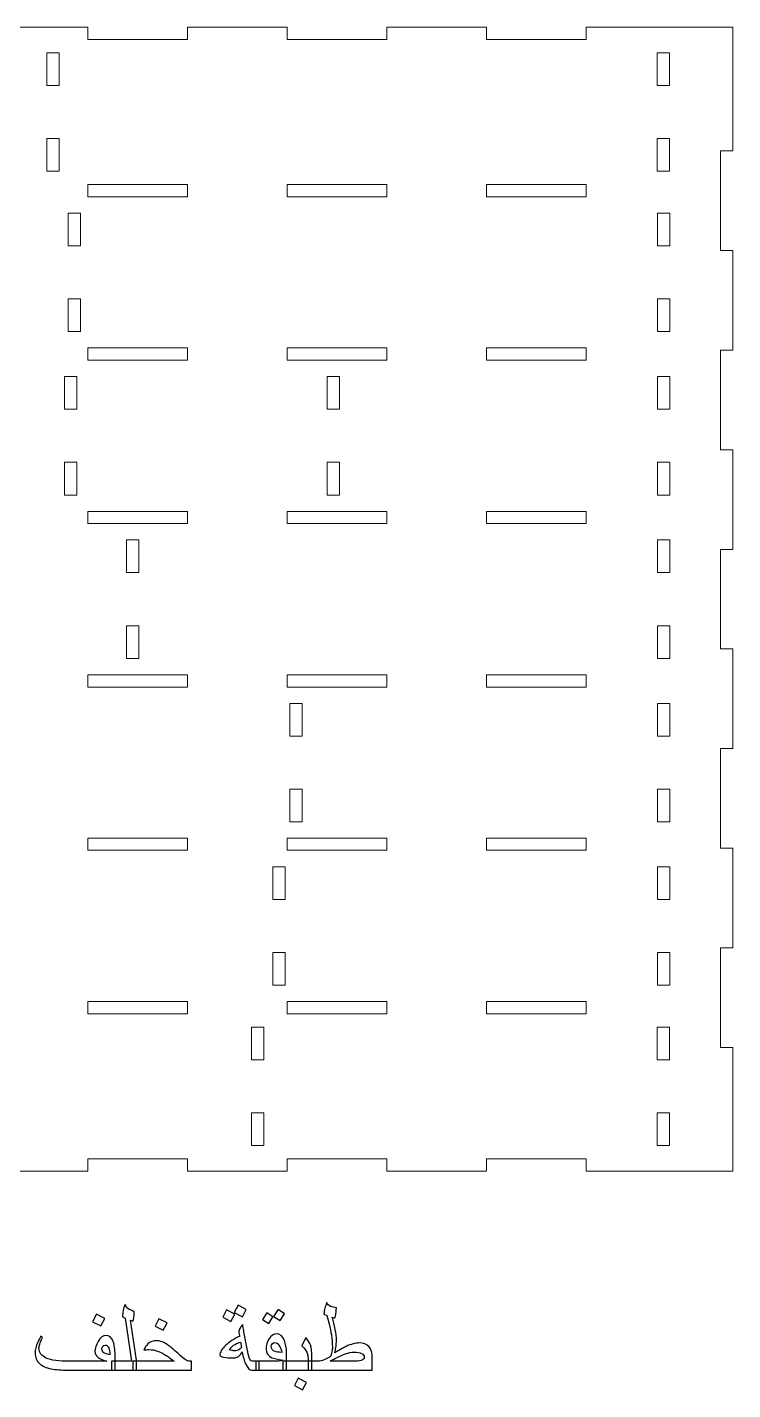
# Model space of a CAD drawing. Header units: millimetres. Extents: x -861 to 465, y -411 to 387.
# Drawn here: x -77.8 to 94.8, y 30.2 to 363.7 of the extents above; entities that cross this region are included whole.
import ezdxf

# ---------------------------------------------------------------- set-up
doc = ezdxf.new("R2010")
doc.units = ezdxf.units.MM
doc.header["$MEASUREMENT"] = 0
doc.layers.add('Layer 1', color=7, linetype='Continuous')

msp = doc.modelspace()

# ---------------------------------------------------------------- linework, layer by layer
at = {"layer": 'Layer 1', "color": 250, "lineweight": 9}
for points in [[(-73.0433, 349.4565), (-70.0433, 349.4565), (-70.0433, 357.4565), (-73.0433, 357.4565), (-73.0433, 349.4565)], [(76.3142, 349.4565), (79.3142, 349.4565), (79.3142, 357.4565), (76.3142, 357.4565), (76.3142, 349.4565)], [(-73.0433, 328.4565), (-70.0433, 328.4565), (-70.0433, 336.4565), (-73.0433, 336.4565), (-73.0433, 328.4565)], [(76.3142, 328.4565), (79.3142, 328.4565), (79.3142, 336.4565), (76.3142, 336.4565), (76.3142, 328.4565)], [(-62.9911, 322.2056), (-38.6011, 322.2056), (-38.6011, 325.2056), (-62.9911, 325.2056), (-62.9911, 322.2056)], [(-14.2111, 322.2056), (10.1789, 322.2056), (10.1789, 325.2056), (-14.2111, 325.2056), (-14.2111, 322.2056)], [(34.5689, 322.2056), (58.9589, 322.2056), (58.9589, 325.2056), (34.5689, 325.2056), (34.5689, 322.2056)], [(-67.8002, 310.2065), (-64.8002, 310.2065), (-64.8002, 318.2065), (-67.8002, 318.2065), (-67.8002, 310.2065)], [(76.4109, 310.2065), (79.4109, 310.2065), (79.4109, 318.2065), (76.4109, 318.2065), (76.4109, 310.2065)], [(-67.8002, 289.2065), (-64.8002, 289.2065), (-64.8002, 297.2065), (-67.8002, 297.2065), (-67.8002, 289.2065)], [(76.4109, 289.2065), (79.4109, 289.2065), (79.4109, 297.2065), (76.4109, 297.2065), (76.4109, 289.2065)], [(-62.9911, 282.2121), (-38.6011, 282.2121), (-38.6011, 285.2121), (-62.9911, 285.2121), (-62.9911, 282.2121)], [(-14.2111, 282.2121), (10.1789, 282.2121), (10.1789, 285.2121), (-14.2111, 285.2121), (-14.2111, 282.2121)], [(34.5689, 282.2121), (58.9589, 282.2121), (58.9589, 285.2121), (34.5689, 285.2121), (34.5689, 282.2121)], [(-68.7417, 270.2065), (-65.7417, 270.2065), (-65.7417, 278.2065), (-68.7417, 278.2065), (-68.7417, 270.2065)], [(-4.4477, 270.2065), (-1.4477, 270.2065), (-1.4477, 278.2065), (-4.4477, 278.2065), (-4.4477, 270.2065)], [(76.4109, 270.2065), (79.4109, 270.2065), (79.4109, 278.2065), (76.4109, 278.2065), (76.4109, 270.2065)], [(-68.7417, 249.2065), (-65.7417, 249.2065), (-65.7417, 257.2065), (-68.7417, 257.2065), (-68.7417, 249.2065)], [(-4.4477, 249.2065), (-1.4477, 249.2065), (-1.4477, 257.2065), (-4.4477, 257.2065), (-4.4477, 249.2065)], [(76.4109, 249.2065), (79.4109, 249.2065), (79.4109, 257.2065), (76.4109, 257.2065), (76.4109, 249.2065)], [(-62.9911, 242.1923), (-38.6011, 242.1923), (-38.6011, 245.1923), (-62.9911, 245.1923), (-62.9911, 242.1923)], [(-14.2111, 242.1923), (10.1789, 242.1923), (10.1789, 245.1923), (-14.2111, 245.1923), (-14.2111, 242.1923)], [(34.5689, 242.1923), (58.9589, 242.1923), (58.9589, 245.1923), (34.5689, 245.1923), (34.5689, 242.1923)], [(-53.5215, 230.2065), (-50.5215, 230.2065), (-50.5215, 238.2065), (-53.5215, 238.2065), (-53.5215, 230.2065)], [(76.4109, 230.2065), (79.4109, 230.2065), (79.4109, 238.2065), (76.4109, 238.2065), (76.4109, 230.2065)], [(-53.5215, 209.2065), (-50.5215, 209.2065), (-50.5215, 217.2065), (-53.5215, 217.2065), (-53.5215, 209.2065)], [(76.4109, 209.2065), (79.4109, 209.2065), (79.4109, 217.2065), (76.4109, 217.2065), (76.4109, 209.2065)], [(-62.9911, 202.1988), (-38.6011, 202.1988), (-38.6011, 205.1988), (-62.9911, 205.1988), (-62.9911, 202.1988)], [(-14.2111, 202.1988), (10.1789, 202.1988), (10.1789, 205.1988), (-14.2111, 205.1988), (-14.2111, 202.1988)], [(34.5689, 202.1988), (58.9589, 202.1988), (58.9589, 205.1988), (34.5689, 205.1988), (34.5689, 202.1988)], [(-13.5694, 190.2065), (-10.5694, 190.2065), (-10.5694, 198.2065), (-13.5694, 198.2065), (-13.5694, 190.2065)], [(76.4109, 190.2065), (79.4109, 190.2065), (79.4109, 198.2065), (76.4109, 198.2065), (76.4109, 190.2065)], [(-13.5694, 169.2065), (-10.5694, 169.2065), (-10.5694, 177.2065), (-13.5694, 177.2065), (-13.5694, 169.2065)], [(76.4109, 169.2065), (79.4109, 169.2065), (79.4109, 177.2065), (76.4109, 177.2065), (76.4109, 169.2065)], [(-62.9911, 162.2353), (-38.6011, 162.2353), (-38.6011, 165.2353), (-62.9911, 165.2353), (-62.9911, 162.2353)], [(-14.2111, 162.2353), (10.1789, 162.2353), (10.1789, 165.2353), (-14.2111, 165.2353), (-14.2111, 162.2353)], [(34.5689, 162.2353), (58.9589, 162.2353), (58.9589, 165.2353), (34.5689, 165.2353), (34.5689, 162.2353)], [(-17.71, 150.2065), (-14.71, 150.2065), (-14.71, 158.2065), (-17.71, 158.2065), (-17.71, 150.2065)], [(76.4109, 150.2065), (79.4109, 150.2065), (79.4109, 158.2065), (76.4109, 158.2065), (76.4109, 150.2065)], [(-17.71, 129.2065), (-14.71, 129.2065), (-14.71, 137.2065), (-17.71, 137.2065), (-17.71, 129.2065)], [(76.4109, 129.2065), (79.4109, 129.2065), (79.4109, 137.2065), (76.4109, 137.2065), (76.4109, 129.2065)], [(-62.9911, 122.2418), (-38.6011, 122.2418), (-38.6011, 125.2418), (-62.9911, 125.2418), (-62.9911, 122.2418)], [(-14.2111, 122.2418), (10.1789, 122.2418), (10.1789, 125.2418), (-14.2111, 125.2418), (-14.2111, 122.2418)], [(34.5689, 122.2418), (58.9589, 122.2418), (58.9589, 125.2418), (34.5689, 125.2418), (34.5689, 122.2418)], [(-22.9694, 110.9565), (-19.9694, 110.9565), (-19.9694, 118.9565), (-22.9694, 118.9565), (-22.9694, 110.9565)], [(76.3142, 110.9565), (79.3142, 110.9565), (79.3142, 118.9565), (76.3142, 118.9565), (76.3142, 110.9565)], [(-22.9694, 89.9565), (-19.9694, 89.9565), (-19.9694, 97.9565), (-22.9694, 97.9565), (-22.9694, 89.9565)], [(76.3142, 89.9565), (79.3142, 89.9565), (79.3142, 97.9565), (76.3142, 97.9565), (76.3142, 89.9565)]]:
    msp.add_lwpolyline(points, close=True, dxfattribs=at)
at = {"layer": 'Layer 1', "lineweight": 9}
for points in [[(-62.9911, 363.7065), (-62.9911, 363.7065), (-87.3811, 363.7065), (-87.3811, 363.7065)], [(-62.9911, 360.7065), (-62.9911, 360.7065), (-62.9911, 363.7065), (-62.9911, 363.7065)], [(-38.6011, 363.7065), (-38.6011, 363.7065), (-38.6011, 360.7065), (-38.6011, 360.7065)], [(-14.2111, 363.7065), (-14.2111, 363.7065), (-38.6011, 363.7065), (-38.6011, 363.7065)], [(-14.2111, 360.7065), (-14.2111, 360.7065), (-14.2111, 363.7065), (-14.2111, 363.7065)], [(10.1789, 363.7065), (10.1789, 363.7065), (10.1789, 360.7065), (10.1789, 360.7065)], [(34.5689, 363.7065), (34.5689, 363.7065), (10.1789, 363.7065), (10.1789, 363.7065)], [(34.5689, 360.7065), (34.5689, 360.7065), (34.5689, 363.7065), (34.5689, 363.7065)], [(58.9589, 363.7065), (58.9589, 363.7065), (58.9589, 360.7065), (58.9589, 360.7065)], [(94.8139, 363.7065), (94.8139, 363.7065), (58.9589, 363.7065), (58.9589, 363.7065)], [(94.8139, 333.4615), (94.8139, 333.4615), (94.8139, 363.7065), (94.8139, 363.7065)], [(-38.6011, 360.7065), (-38.6011, 360.7065), (-62.9911, 360.7065), (-62.9911, 360.7065)], [(10.1789, 360.7065), (10.1789, 360.7065), (-14.2111, 360.7065), (-14.2111, 360.7065)], [(58.9589, 360.7065), (58.9589, 360.7065), (34.5689, 360.7065), (34.5689, 360.7065)], [(91.8139, 333.4615), (91.8139, 333.4615), (94.8139, 333.4615), (94.8139, 333.4615)], [(91.8139, 309.0715), (91.8139, 309.0715), (91.8139, 333.4615), (91.8139, 333.4615)], [(94.8139, 309.0715), (94.8139, 309.0715), (91.8139, 309.0715), (91.8139, 309.0715)], [(94.8139, 284.6815), (94.8139, 284.6815), (94.8139, 309.0715), (94.8139, 309.0715)], [(91.8139, 284.6815), (91.8139, 284.6815), (94.8139, 284.6815), (94.8139, 284.6815)], [(91.8139, 260.2915), (91.8139, 260.2915), (91.8139, 284.6815), (91.8139, 284.6815)], [(94.8139, 260.2915), (94.8139, 260.2915), (91.8139, 260.2915), (91.8139, 260.2915)], [(94.8139, 235.9015), (94.8139, 235.9015), (94.8139, 260.2915), (94.8139, 260.2915)], [(91.8139, 235.9015), (91.8139, 235.9015), (94.8139, 235.9015), (94.8139, 235.9015)], [(91.8139, 211.5115), (91.8139, 211.5115), (91.8139, 235.9015), (91.8139, 235.9015)], [(94.8139, 211.5115), (94.8139, 211.5115), (91.8139, 211.5115), (91.8139, 211.5115)], [(94.8139, 187.1215), (94.8139, 187.1215), (94.8139, 211.5115), (94.8139, 211.5115)], [(91.8139, 187.1215), (91.8139, 187.1215), (94.8139, 187.1215), (94.8139, 187.1215)], [(91.8139, 162.7315), (91.8139, 162.7315), (91.8139, 187.1215), (91.8139, 187.1215)], [(94.8139, 162.7315), (94.8139, 162.7315), (91.8139, 162.7315), (91.8139, 162.7315)], [(94.8139, 138.3415), (94.8139, 138.3415), (94.8139, 162.7315), (94.8139, 162.7315)], [(91.8139, 138.3415), (91.8139, 138.3415), (94.8139, 138.3415), (94.8139, 138.3415)], [(91.8139, 113.9515), (91.8139, 113.9515), (91.8139, 138.3415), (91.8139, 138.3415)], [(94.8139, 113.9515), (94.8139, 113.9515), (91.8139, 113.9515), (91.8139, 113.9515)], [(94.8139, 83.7065), (94.8139, 83.7065), (94.8139, 113.9515), (94.8139, 113.9515)], [(-87.3811, 83.7065), (-87.3811, 83.7065), (-62.9911, 83.7065), (-62.9911, 83.7065)], [(-62.9911, 86.7065), (-62.9911, 86.7065), (-38.6011, 86.7065), (-38.6011, 86.7065)], [(-62.9911, 83.7065), (-62.9911, 83.7065), (-62.9911, 86.7065), (-62.9911, 86.7065)], [(-38.6011, 86.7065), (-38.6011, 86.7065), (-38.6011, 83.7065), (-38.6011, 83.7065)], [(-38.6011, 83.7065), (-38.6011, 83.7065), (-14.2111, 83.7065), (-14.2111, 83.7065)], [(-14.2111, 86.7065), (-14.2111, 86.7065), (10.1789, 86.7065), (10.1789, 86.7065)], [(-14.2111, 83.7065), (-14.2111, 83.7065), (-14.2111, 86.7065), (-14.2111, 86.7065)], [(10.1789, 86.7065), (10.1789, 86.7065), (10.1789, 83.7065), (10.1789, 83.7065)], [(10.1789, 83.7065), (10.1789, 83.7065), (34.5689, 83.7065), (34.5689, 83.7065)], [(34.5689, 86.7065), (34.5689, 86.7065), (58.9589, 86.7065), (58.9589, 86.7065)], [(34.5689, 83.7065), (34.5689, 83.7065), (34.5689, 86.7065), (34.5689, 86.7065)], [(58.9589, 86.7065), (58.9589, 86.7065), (58.9589, 83.7065), (58.9589, 83.7065)], [(58.9589, 83.7065), (58.9589, 83.7065), (83.3489, 83.7065), (83.3489, 83.7065)], [(83.3489, 83.7065), (83.3489, 83.7065), (94.8139, 83.7065), (94.8139, 83.7065)]]:
    msp.add_open_spline(points, degree=3, dxfattribs=at)
at = {"layer": 'Layer 1', "color": 250}
for points, knots in [([(-51.1081, 34.9845), (-51.1081, 34.9845), (-57.2295, 34.9845), (-57.2295, 34.9845), (-57.2295, 34.9845), (-57.2295, 34.9845), (-57.2295, 37.1435), (-57.2295, 37.1435), (-57.2295, 37.1435), (-57.2295, 37.1435), (-52.3527, 37.1435), (-52.3527, 37.1435), (-52.3527, 37.1435), (-52.3527, 37.1435), (-53.8767, 47.693), (-53.8767, 47.693), (-53.8767, 47.693), (-53.8767, 47.693), (-54.5117, 47.9978), (-54.5117, 47.9978), (-54.5117, 47.9978), (-54.5117, 48.565), (-54.4609, 49.0984), (-54.3635, 49.598), (-54.3635, 49.598), (-54.2619, 50.0933), (-54.1138, 50.5801), (-53.9148, 51.0458), (-53.9148, 51.0458), (-53.9148, 51.0458), (-53.7243, 50.9103), (-53.7243, 50.9103), (-53.7243, 50.9103), (-53.7243, 50.4319), (-53.4534, 50.0721), (-52.9073, 49.8308), (-52.9073, 49.8308), (-52.4924, 49.6657), (-52.0691, 49.5006), (-51.6415, 49.3355), (-51.6415, 49.3355), (-51.6415, 48.9249), (-51.6754, 48.4888), (-51.7431, 48.0232), (-51.7431, 48.0232), (-51.8066, 47.5533), (-51.887, 47.2061), (-51.9802, 46.9775), (-51.9802, 46.9775), (-51.9802, 46.9775), (-52.5813, 47.1765), (-52.5813, 47.1765), (-52.5813, 47.1765), (-52.5813, 47.1765), (-51.1081, 37.4187), (-51.1081, 37.4187), (-51.1081, 37.4187), (-51.1081, 37.4187), (-51.1081, 34.9845), (-51.1081, 34.9845)], [0, 0, 0, 0, 0.0625, 0.0625, 0.0625, 0.0625, 0.125, 0.125, 0.125, 0.125, 0.1875, 0.1875, 0.1875, 0.1875, 0.25, 0.25, 0.25, 0.25, 0.3125, 0.3125, 0.3125, 0.3125, 0.375, 0.375, 0.375, 0.375, 0.4375, 0.4375, 0.4375, 0.4375, 0.5, 0.5, 0.5, 0.5, 0.5625, 0.5625, 0.5625, 0.5625, 0.625, 0.625, 0.625, 0.625, 0.6875, 0.6875, 0.6875, 0.6875, 0.75, 0.75, 0.75, 0.75, 0.8125, 0.8125, 0.8125, 0.8125, 0.875, 0.875, 0.875, 0.875, 1, 1, 1, 1]), ([(-24.2433, 49.8435), (-24.2433, 49.8435), (-25.1577, 48.0401), (-25.1577, 48.0401), (-25.1577, 48.0401), (-25.1577, 48.0401), (-27.1897, 49.0815), (-27.1897, 49.0815), (-27.1897, 49.0815), (-27.1897, 49.0815), (-26.2499, 50.8849), (-26.2499, 50.8849), (-26.2499, 50.8849), (-26.2499, 50.8849), (-24.2433, 49.8435), (-24.2433, 49.8435)], [0, 0, 0, 0, 0.2, 0.2, 0.2, 0.2, 0.4, 0.4, 0.4, 0.4, 0.6, 0.6, 0.6, 0.6, 1, 1, 1, 1]), ([(6.588, 34.9845), (6.588, 34.9845), (-9.0584, 34.9845), (-9.0584, 34.9845), (-9.0584, 34.9845), (-9.0584, 34.9845), (-9.0584, 37.1435), (-9.0584, 37.1435), (-9.0584, 37.1435), (-9.0584, 37.1435), (-7.1576, 37.1562), (-7.1576, 37.1562), (-7.1576, 37.1562), (-6.5946, 37.1562), (-6.0654, 37.2282), (-5.5786, 37.3763), (-5.5786, 37.3763), (-5.0156, 37.5499), (-4.3763, 37.8547), (-3.6609, 38.2907), (-3.6609, 38.2907), (-3.5127, 38.6548), (-3.3942, 39.0485), (-3.3011, 39.4634), (-3.3011, 39.4634), (-3.2122, 39.8825), (-3.1656, 40.2846), (-3.1656, 40.6741), (-3.1656, 40.6741), (-3.1656, 41.5589), (-3.246, 42.5325), (-3.4111, 43.5993), (-3.4111, 43.5993), (-3.5339, 44.3783), (-3.7202, 45.2884), (-3.9699, 46.3383), (-3.9699, 46.3383), (-4.1012, 46.8844), (-4.2705, 47.549), (-4.4864, 48.3364), (-4.4864, 48.3364), (-4.4864, 48.3364), (-5.2484, 48.7217), (-5.2484, 48.7217), (-5.2484, 48.7217), (-5.1891, 49.217), (-5.1045, 49.6996), (-4.9944, 50.161), (-4.9944, 50.161), (-4.8801, 50.6267), (-4.7235, 51.0712), (-4.5245, 51.503), (-4.5245, 51.503), (-4.3933, 51.1135), (-4.0927, 50.8129), (-3.627, 50.597), (-3.627, 50.597), (-3.2418, 50.4235), (-2.7465, 50.3092), (-2.1496, 50.2499), (-2.1496, 50.2499), (-2.23, 49.399), (-2.2935, 48.8529), (-2.3359, 48.6243), (-2.3359, 48.6243), (-2.3782, 48.3915), (-2.4544, 48.1036), (-2.5729, 47.7649), (-2.5729, 47.7649), (-2.628, 47.7734), (-2.7804, 47.8157), (-3.0301, 47.8877), (-3.0301, 47.8877), (-3.0301, 47.8877), (-3.191, 47.9385), (-3.191, 47.9385), (-3.191, 47.9385), (-2.8947, 46.9691), (-2.6491, 45.9785), (-2.4586, 44.954), (-2.4586, 44.954), (-2.2681, 43.9338), (-2.175, 43.0744), (-2.175, 42.3801), (-2.175, 42.3801), (-2.175, 41.7959), (-2.2343, 41.1398), (-2.3528, 40.4201), (-2.3528, 40.4201), (-2.3951, 40.1661), (-2.4713, 39.7682), (-2.5814, 39.2305), (-2.5814, 39.2305), (-1.1378, 40.0687), (-0.215, 40.581), (0.1914, 40.7715), (0.1914, 40.7715), (1.4106, 41.3514), (2.4605, 41.6393), (3.3326, 41.6393), (3.3326, 41.6393), (4.4459, 41.6393), (5.2799, 41.3133), (5.8345, 40.6614), (5.8345, 40.6614), (6.3382, 40.0645), (6.588, 39.2178), (6.588, 38.1214), (6.588, 38.1214), (6.588, 38.1214), (6.588, 34.9845), (6.588, 34.9845)], [0, 0, 0, 0, 0.03448276, 0.03448276, 0.03448276, 0.03448276, 0.06896552, 0.06896552, 0.06896552, 0.06896552, 0.10344828, 0.10344828, 0.10344828, 0.10344828, 0.13793103, 0.13793103, 0.13793103, 0.13793103, 0.17241379, 0.17241379, 0.17241379, 0.17241379, 0.20689655, 0.20689655, 0.20689655, 0.20689655, 0.24137931, 0.24137931, 0.24137931, 0.24137931, 0.27586207, 0.27586207, 0.27586207, 0.27586207, 0.31034483, 0.31034483, 0.31034483, 0.31034483, 0.34482759, 0.34482759, 0.34482759, 0.34482759, 0.37931034, 0.37931034, 0.37931034, 0.37931034, 0.4137931, 0.4137931, 0.4137931, 0.4137931, 0.44827586, 0.44827586, 0.44827586, 0.44827586, 0.48275862, 0.48275862, 0.48275862, 0.48275862, 0.51724138, 0.51724138, 0.51724138, 0.51724138, 0.55172414, 0.55172414, 0.55172414, 0.55172414, 0.5862069, 0.5862069, 0.5862069, 0.5862069, 0.62068966, 0.62068966, 0.62068966, 0.62068966, 0.65517241, 0.65517241, 0.65517241, 0.65517241, 0.68965517, 0.68965517, 0.68965517, 0.68965517, 0.72413793, 0.72413793, 0.72413793, 0.72413793, 0.75862069, 0.75862069, 0.75862069, 0.75862069, 0.79310345, 0.79310345, 0.79310345, 0.79310345, 0.82758621, 0.82758621, 0.82758621, 0.82758621, 0.86206897, 0.86206897, 0.86206897, 0.86206897, 0.89655172, 0.89655172, 0.89655172, 0.89655172, 0.93103448, 0.93103448, 0.93103448, 0.93103448, 1, 1, 1, 1]), ([(-58.8932, 47.5998), (-58.8932, 47.5998), (-59.8499, 45.8049), (-59.8499, 45.8049), (-59.8499, 45.8049), (-59.8499, 45.8049), (-61.8396, 46.8421), (-61.8396, 46.8421), (-61.8396, 46.8421), (-61.8396, 46.8421), (-60.9294, 48.6497), (-60.9294, 48.6497), (-60.9294, 48.6497), (-60.9294, 48.6497), (-58.8932, 47.5998), (-58.8932, 47.5998)], [0, 0, 0, 0, 0.2, 0.2, 0.2, 0.2, 0.4, 0.4, 0.4, 0.4, 0.6, 0.6, 0.6, 0.6, 1, 1, 1, 1]), ([(-43.6151, 46.533), (-43.6151, 46.533), (-44.5718, 44.7381), (-44.5718, 44.7381), (-44.5718, 44.7381), (-44.5718, 44.7381), (-46.5615, 45.7753), (-46.5615, 45.7753), (-46.5615, 45.7753), (-46.5615, 45.7753), (-45.6513, 47.5829), (-45.6513, 47.5829), (-45.6513, 47.5829), (-45.6513, 47.5829), (-43.6151, 46.533), (-43.6151, 46.533)], [0, 0, 0, 0, 0.2, 0.2, 0.2, 0.2, 0.4, 0.4, 0.4, 0.4, 0.6, 0.6, 0.6, 0.6, 1, 1, 1, 1]), ([(-27.0627, 48.7005), (-27.0627, 48.7005), (-27.9813, 46.9225), (-27.9813, 46.9225), (-27.9813, 46.9225), (-27.9813, 46.9225), (-30.0091, 47.9766), (-30.0091, 47.9766), (-30.0091, 47.9766), (-30.0091, 47.9766), (-29.0524, 49.7673), (-29.0524, 49.7673), (-29.0524, 49.7673), (-29.0524, 49.7673), (-27.0627, 48.7005), (-27.0627, 48.7005)], [0, 0, 0, 0, 0.2, 0.2, 0.2, 0.2, 0.4, 0.4, 0.4, 0.4, 0.6, 0.6, 0.6, 0.6, 1, 1, 1, 1]), ([(-17.7663, 48.0528), (-17.7663, 48.0528), (-18.7484, 46.3637), (-18.7484, 46.3637), (-18.7484, 46.3637), (-18.7484, 46.3637), (-20.2809, 47.367), (-20.2809, 47.367), (-20.2809, 47.367), (-20.2809, 47.367), (-19.248, 49.0307), (-19.248, 49.0307), (-19.248, 49.0307), (-19.248, 49.0307), (-17.7663, 48.0528), (-17.7663, 48.0528)], [0, 0, 0, 0, 0.2, 0.2, 0.2, 0.2, 0.4, 0.4, 0.4, 0.4, 0.6, 0.6, 0.6, 0.6, 1, 1, 1, 1]), ([(-14.9215, 48.7894), (-14.9215, 48.7894), (-15.9798, 47.1257), (-15.9798, 47.1257), (-15.9798, 47.1257), (-15.9798, 47.1257), (-17.5377, 48.1417), (-17.5377, 48.1417), (-17.5377, 48.1417), (-17.5377, 48.1417), (-16.4667, 49.7927), (-16.4667, 49.7927), (-16.4667, 49.7927), (-16.4667, 49.7927), (-14.9215, 48.7894), (-14.9215, 48.7894)], [0, 0, 0, 0, 0.2, 0.2, 0.2, 0.2, 0.4, 0.4, 0.4, 0.4, 0.6, 0.6, 0.6, 0.6, 1, 1, 1, 1]), ([(-56.3532, 34.9845), (-56.3532, 34.9845), (-67.7324, 34.9845), (-67.7324, 34.9845), (-67.7324, 34.9845), (-69.4765, 34.9845), (-70.8862, 35.0903), (-71.953, 35.3062), (-71.953, 35.3062), (-73.2273, 35.5645), (-74.1925, 35.9878), (-74.8444, 36.5847), (-74.8444, 36.5847), (-75.5556, 37.2282), (-75.9112, 38.1045), (-75.9112, 39.2136), (-75.9112, 39.2136), (-75.9112, 39.946), (-75.6953, 40.8053), (-75.2677, 41.7917), (-75.2677, 41.7917), (-74.9587, 42.4606), (-74.7301, 42.9601), (-74.5777, 43.2903), (-74.5777, 43.2903), (-74.5777, 43.2903), (-74.0824, 43.0067), (-74.0824, 43.0067), (-74.0824, 43.0067), (-74.4422, 42.287), (-74.6793, 41.7409), (-74.7978, 41.3641), (-74.7978, 41.3641), (-74.9121, 40.9874), (-74.9714, 40.6445), (-74.9714, 40.3397), (-74.9714, 40.3397), (-74.9714, 39.2517), (-74.3745, 38.4431), (-73.1849, 37.9224), (-73.1849, 37.9224), (-71.9954, 37.4017), (-70.0988, 37.1435), (-67.5038, 37.1435), (-67.5038, 37.1435), (-67.5038, 37.1435), (-58.3598, 37.1435), (-58.3598, 37.1435), (-58.3598, 37.1435), (-59.3292, 37.4102), (-60.0404, 37.715), (-60.4976, 38.0621), (-60.4976, 38.0621), (-61.0183, 38.4601), (-61.2808, 38.9554), (-61.2808, 39.5438), (-61.2808, 39.5438), (-61.2808, 40.3143), (-61.0226, 41.1355), (-60.5103, 42.0161), (-60.5103, 42.0161), (-59.9304, 43.0024), (-59.2911, 43.4935), (-58.5884, 43.4935), (-58.5884, 43.4935), (-57.7671, 43.4935), (-57.1745, 43.0109), (-56.8104, 42.0415), (-56.8104, 42.0415), (-56.5056, 41.2287), (-56.3532, 40.073), (-56.3532, 38.5744), (-56.3532, 38.5744), (-56.3532, 38.5744), (-56.3532, 34.9845), (-56.3532, 34.9845)], [0, 0, 0, 0, 0.05, 0.05, 0.05, 0.05, 0.1, 0.1, 0.1, 0.1, 0.15, 0.15, 0.15, 0.15, 0.2, 0.2, 0.2, 0.2, 0.25, 0.25, 0.25, 0.25, 0.3, 0.3, 0.3, 0.3, 0.35, 0.35, 0.35, 0.35, 0.4, 0.4, 0.4, 0.4, 0.45, 0.45, 0.45, 0.45, 0.5, 0.5, 0.5, 0.5, 0.55, 0.55, 0.55, 0.55, 0.6, 0.6, 0.6, 0.6, 0.65, 0.65, 0.65, 0.65, 0.7, 0.7, 0.7, 0.7, 0.75, 0.75, 0.75, 0.75, 0.8, 0.8, 0.8, 0.8, 0.85, 0.85, 0.85, 0.85, 0.9, 0.9, 0.9, 0.9, 1, 1, 1, 1]), ([(-21.0683, 34.9845), (-21.0683, 34.9845), (-22.8421, 34.9845), (-22.8421, 34.9845), (-22.8421, 34.9845), (-23.4347, 34.9845), (-23.9597, 35.4925), (-24.4169, 36.5043), (-24.4169, 36.5043), (-24.7555, 37.2663), (-25.0265, 38.2442), (-25.2339, 39.438), (-25.2339, 39.438), (-25.4794, 38.9765), (-25.7969, 38.6209), (-26.1737, 38.3627), (-26.1737, 38.3627), (-26.5547, 38.1087), (-26.9569, 37.9817), (-27.376, 37.9817), (-27.376, 37.9817), (-28.3242, 37.9817), (-29.1159, 38.0452), (-29.7466, 38.1722), (-29.7466, 38.1722), (-30.3774, 38.3034), (-30.6949, 38.4643), (-30.6949, 38.6633), (-30.6949, 38.6633), (-30.6949, 39.3745), (-30.2335, 40.1619), (-29.3106, 41.0255), (-29.3106, 41.0255), (-28.392, 41.8891), (-27.2405, 42.6468), (-25.8562, 43.2903), (-25.8562, 43.2903), (-25.8731, 43.358), (-25.907, 43.5274), (-25.962, 43.811), (-25.962, 43.811), (-26.0171, 44.0904), (-26.0467, 44.264), (-26.0467, 44.3275), (-26.0467, 44.3275), (-26.0467, 44.6111), (-25.9493, 44.9244), (-25.7546, 45.2673), (-25.7546, 45.2673), (-25.5937, 45.5509), (-25.3821, 45.8388), (-25.1196, 46.1351), (-25.1196, 46.1351), (-25.0349, 45.6229), (-24.9503, 45.1276), (-24.8656, 44.6492), (-24.8656, 44.6492), (-24.7767, 44.1708), (-24.6793, 43.6755), (-24.5608, 43.1633), (-24.5608, 43.1633), (-24.5608, 43.1633), (-24.1925, 41.0339), (-24.1925, 41.0339), (-24.1925, 41.0339), (-23.9851, 39.8613), (-23.7988, 38.9935), (-23.6337, 38.4304), (-23.6337, 38.4304), (-23.3755, 37.5711), (-23.113, 37.1435), (-22.8378, 37.1435), (-22.8378, 37.1435), (-22.8378, 37.1435), (-21.0683, 37.1435), (-21.0683, 37.1435), (-21.0683, 37.1435), (-21.0683, 37.1435), (-21.0683, 34.9845), (-21.0683, 34.9845)], [0, 0, 0, 0, 0.04761905, 0.04761905, 0.04761905, 0.04761905, 0.0952381, 0.0952381, 0.0952381, 0.0952381, 0.14285714, 0.14285714, 0.14285714, 0.14285714, 0.19047619, 0.19047619, 0.19047619, 0.19047619, 0.23809524, 0.23809524, 0.23809524, 0.23809524, 0.28571429, 0.28571429, 0.28571429, 0.28571429, 0.33333333, 0.33333333, 0.33333333, 0.33333333, 0.38095238, 0.38095238, 0.38095238, 0.38095238, 0.42857143, 0.42857143, 0.42857143, 0.42857143, 0.47619048, 0.47619048, 0.47619048, 0.47619048, 0.52380952, 0.52380952, 0.52380952, 0.52380952, 0.57142857, 0.57142857, 0.57142857, 0.57142857, 0.61904762, 0.61904762, 0.61904762, 0.61904762, 0.66666667, 0.66666667, 0.66666667, 0.66666667, 0.71428571, 0.71428571, 0.71428571, 0.71428571, 0.76190476, 0.76190476, 0.76190476, 0.76190476, 0.80952381, 0.80952381, 0.80952381, 0.80952381, 0.85714286, 0.85714286, 0.85714286, 0.85714286, 0.9047619, 0.9047619, 0.9047619, 0.9047619, 1, 1, 1, 1]), ([(-14.3881, 34.9845), (-14.3881, 34.9845), (-21.9319, 34.9845), (-21.9319, 34.9845), (-21.9319, 34.9845), (-21.9319, 34.9845), (-21.9319, 37.1435), (-21.9319, 37.1435), (-21.9319, 37.1435), (-21.9319, 37.1435), (-17.6774, 37.1435), (-17.6774, 37.1435), (-17.6774, 37.1435), (-17.1652, 37.1435), (-16.7291, 37.1604), (-16.3693, 37.1985), (-16.3693, 37.1985), (-16.0095, 37.2366), (-15.6158, 37.3171), (-15.1967, 37.4398), (-15.1967, 37.4398), (-16.6191, 37.6473), (-17.5419, 37.8378), (-17.9653, 38.0198), (-17.9653, 38.0198), (-18.9178, 38.4347), (-19.3919, 39.1332), (-19.3919, 40.1238), (-19.3919, 40.1238), (-19.3919, 40.9916), (-19.1633, 41.8086), (-18.7103, 42.5749), (-18.7103, 42.5749), (-18.1939, 43.4427), (-17.5716, 43.8745), (-16.835, 43.8745), (-16.835, 43.8745), (-15.9883, 43.8745), (-15.3491, 43.3369), (-14.9088, 42.2658), (-14.9088, 42.2658), (-14.5617, 41.4149), (-14.3881, 40.4116), (-14.3881, 39.2559), (-14.3881, 39.2559), (-14.3881, 39.2559), (-14.3881, 34.9845), (-14.3881, 34.9845)], [0, 0, 0, 0, 0.07692308, 0.07692308, 0.07692308, 0.07692308, 0.15384615, 0.15384615, 0.15384615, 0.15384615, 0.23076923, 0.23076923, 0.23076923, 0.23076923, 0.30769231, 0.30769231, 0.30769231, 0.30769231, 0.38461538, 0.38461538, 0.38461538, 0.38461538, 0.46153846, 0.46153846, 0.46153846, 0.46153846, 0.53846154, 0.53846154, 0.53846154, 0.53846154, 0.61538462, 0.61538462, 0.61538462, 0.61538462, 0.69230769, 0.69230769, 0.69230769, 0.69230769, 0.76923077, 0.76923077, 0.76923077, 0.76923077, 0.84615385, 0.84615385, 0.84615385, 0.84615385, 1, 1, 1, 1]), ([(-57.6486, 38.7437), (-57.6486, 39.4634), (-57.7248, 40.0222), (-57.8814, 40.4116), (-57.8814, 40.4116), (-58.0719, 40.8731), (-58.364, 41.1059), (-58.7493, 41.1059), (-58.7493, 41.1059), (-59.0287, 41.1059), (-59.2403, 41.0212), (-59.3758, 40.8519), (-59.3758, 40.8519), (-59.5113, 40.6826), (-59.579, 40.4413), (-59.579, 40.1365), (-59.579, 40.1365), (-59.579, 39.7301), (-59.4097, 39.4253), (-59.071, 39.2178), (-59.071, 39.2178), (-58.8255, 39.0654), (-58.3513, 38.9088), (-57.6486, 38.7437)], [0, 0, 0, 0, 0.14285714, 0.14285714, 0.14285714, 0.14285714, 0.28571429, 0.28571429, 0.28571429, 0.28571429, 0.42857143, 0.42857143, 0.42857143, 0.42857143, 0.57142857, 0.57142857, 0.57142857, 0.57142857, 0.71428571, 0.71428571, 0.71428571, 0.71428571, 1, 1, 1, 1]), ([(-37.6461, 34.9845), (-37.6461, 34.9845), (-51.9717, 34.9845), (-51.9717, 34.9845), (-51.9717, 34.9845), (-51.9717, 34.9845), (-51.9717, 37.1435), (-51.9717, 37.1435), (-51.9717, 37.1435), (-51.9717, 37.1435), (-41.8625, 37.1435), (-41.8625, 37.1435), (-41.8625, 37.1435), (-42.7049, 37.7997), (-43.4161, 38.3077), (-43.9961, 38.6717), (-43.9961, 38.6717), (-44.7158, 39.1289), (-45.3719, 39.4591), (-45.9688, 39.6666), (-45.9688, 39.6666), (-46.6377, 39.8994), (-47.315, 40.0137), (-48.0008, 40.0137), (-48.0008, 40.0137), (-48.4242, 40.0137), (-48.8475, 39.9841), (-49.2793, 39.9248), (-49.2793, 39.9248), (-49.038, 40.5344), (-48.7247, 41.0255), (-48.3353, 41.3938), (-48.3353, 41.3938), (-47.7765, 41.9314), (-47.0653, 42.1981), (-46.2017, 42.1981), (-46.2017, 42.1981), (-45.3592, 42.1981), (-44.3644, 41.7832), (-43.2129, 40.9577), (-43.2129, 40.9577), (-42.6457, 40.5471), (-41.7143, 39.7597), (-40.4232, 38.604), (-40.4232, 38.604), (-39.4241, 37.7065), (-38.7468, 37.2197), (-38.3912, 37.1435), (-38.3912, 37.1435), (-38.3912, 37.1435), (-37.6461, 37.1435), (-37.6461, 37.1435), (-37.6461, 37.1435), (-37.6461, 37.1435), (-37.6461, 34.9845), (-37.6461, 34.9845)], [0, 0, 0, 0, 0.06666667, 0.06666667, 0.06666667, 0.06666667, 0.13333333, 0.13333333, 0.13333333, 0.13333333, 0.2, 0.2, 0.2, 0.2, 0.26666667, 0.26666667, 0.26666667, 0.26666667, 0.33333333, 0.33333333, 0.33333333, 0.33333333, 0.4, 0.4, 0.4, 0.4, 0.46666667, 0.46666667, 0.46666667, 0.46666667, 0.53333333, 0.53333333, 0.53333333, 0.53333333, 0.6, 0.6, 0.6, 0.6, 0.66666667, 0.66666667, 0.66666667, 0.66666667, 0.73333333, 0.73333333, 0.73333333, 0.73333333, 0.8, 0.8, 0.8, 0.8, 0.86666667, 0.86666667, 0.86666667, 0.86666667, 1, 1, 1, 1]), ([(-25.399, 40.5175), (-25.399, 40.5175), (-25.6403, 41.8679), (-25.6403, 41.8679), (-25.6403, 41.8679), (-26.3515, 41.6097), (-26.9145, 41.343), (-27.3252, 41.0678), (-27.3252, 41.0678), (-27.7358, 40.7926), (-28.0787, 40.4243), (-28.3581, 39.9714), (-28.3581, 39.9714), (-28.1845, 39.8952), (-27.9856, 39.8359), (-27.7527, 39.7978), (-27.7527, 39.7978), (-27.5241, 39.7555), (-27.2066, 39.7343), (-26.8045, 39.7343), (-26.8045, 39.7343), (-26.3134, 39.7343), (-25.8435, 39.9968), (-25.399, 40.5175)], [0, 0, 0, 0, 0.14285714, 0.14285714, 0.14285714, 0.14285714, 0.28571429, 0.28571429, 0.28571429, 0.28571429, 0.42857143, 0.42857143, 0.42857143, 0.42857143, 0.57142857, 0.57142857, 0.57142857, 0.57142857, 0.71428571, 0.71428571, 0.71428571, 0.71428571, 1, 1, 1, 1]), ([(-15.5057, 39.3025), (-15.6962, 39.9671), (-15.8782, 40.4582), (-16.0518, 40.7842), (-16.0518, 40.7842), (-16.3905, 41.4065), (-16.8011, 41.7155), (-17.2795, 41.7155), (-17.2795, 41.7155), (-17.5081, 41.7155), (-17.707, 41.6224), (-17.8721, 41.4403), (-17.8721, 41.4403), (-18.0372, 41.2583), (-18.1219, 41.0424), (-18.1219, 40.7969), (-18.1219, 40.7969), (-18.1219, 40.1661), (-17.7959, 39.7428), (-17.144, 39.5269), (-17.144, 39.5269), (-16.9112, 39.4507), (-16.3651, 39.3787), (-15.5057, 39.3025)], [0, 0, 0, 0, 0.14285714, 0.14285714, 0.14285714, 0.14285714, 0.28571429, 0.28571429, 0.28571429, 0.28571429, 0.42857143, 0.42857143, 0.42857143, 0.42857143, 0.57142857, 0.57142857, 0.57142857, 0.57142857, 0.71428571, 0.71428571, 0.71428571, 0.71428571, 1, 1, 1, 1]), ([(-8.199, 34.9845), (-8.199, 34.9845), (-15.2602, 34.9845), (-15.2602, 34.9845), (-15.2602, 34.9845), (-15.2602, 34.9845), (-15.2602, 37.1435), (-15.2602, 37.1435), (-15.2602, 37.1435), (-15.2602, 37.1435), (-9.088, 37.1435), (-9.088, 37.1435), (-9.088, 37.1435), (-9.088, 38.1172), (-9.2065, 38.858), (-9.4394, 39.3702), (-9.4394, 39.3702), (-9.596, 39.7258), (-9.9855, 40.2338), (-10.612, 40.9027), (-10.612, 40.9027), (-10.612, 40.9027), (-9.6341, 42.9347), (-9.6341, 42.9347), (-9.6341, 42.9347), (-9.0457, 42.1812), (-8.6774, 41.597), (-8.5292, 41.1736), (-8.5292, 41.1736), (-8.3091, 40.5386), (-8.199, 39.4845), (-8.199, 38.0113), (-8.199, 38.0113), (-8.199, 38.0113), (-8.199, 34.9845), (-8.199, 34.9845)], [0, 0, 0, 0, 0.1, 0.1, 0.1, 0.1, 0.2, 0.2, 0.2, 0.2, 0.3, 0.3, 0.3, 0.3, 0.4, 0.4, 0.4, 0.4, 0.5, 0.5, 0.5, 0.5, 0.6, 0.6, 0.6, 0.6, 0.7, 0.7, 0.7, 0.7, 0.8, 0.8, 0.8, 0.8, 1, 1, 1, 1]), ([(4.6322, 38.096), (4.6322, 38.5151), (4.4163, 38.8326), (3.9803, 39.0527), (3.9803, 39.0527), (3.5485, 39.2686), (2.9262, 39.3787), (2.1134, 39.3787), (2.1134, 39.3787), (1.5122, 39.3787), (0.818, 39.2475), (0.0306, 38.985), (0.0306, 38.985), (-0.6129, 38.7691), (-1.2987, 38.4728), (-2.0268, 38.096), (-2.0268, 38.096), (-2.5645, 37.8166), (-3.119, 37.4991), (-3.6863, 37.1435), (-3.6863, 37.1435), (-3.6863, 37.1435), (1.707, 37.1435), (1.707, 37.1435), (1.707, 37.1435), (3.6585, 37.1435), (4.6322, 37.461), (4.6322, 38.096)], [0, 0, 0, 0, 0.125, 0.125, 0.125, 0.125, 0.25, 0.25, 0.25, 0.25, 0.375, 0.375, 0.375, 0.375, 0.5, 0.5, 0.5, 0.5, 0.625, 0.625, 0.625, 0.625, 0.75, 0.75, 0.75, 0.75, 1, 1, 1, 1]), ([(-9.4944, 31.9788), (-9.4944, 31.9788), (-10.4511, 30.1839), (-10.4511, 30.1839), (-10.4511, 30.1839), (-10.4511, 30.1839), (-12.4408, 31.2211), (-12.4408, 31.2211), (-12.4408, 31.2211), (-12.4408, 31.2211), (-11.5306, 33.0287), (-11.5306, 33.0287), (-11.5306, 33.0287), (-11.5306, 33.0287), (-9.4944, 31.9788), (-9.4944, 31.9788)], [0, 0, 0, 0, 0.2, 0.2, 0.2, 0.2, 0.4, 0.4, 0.4, 0.4, 0.6, 0.6, 0.6, 0.6, 1, 1, 1, 1])]:
    msp.add_open_spline(points, degree=3, knots=knots, dxfattribs=at)

doc.saveas('drawing.dxf')
